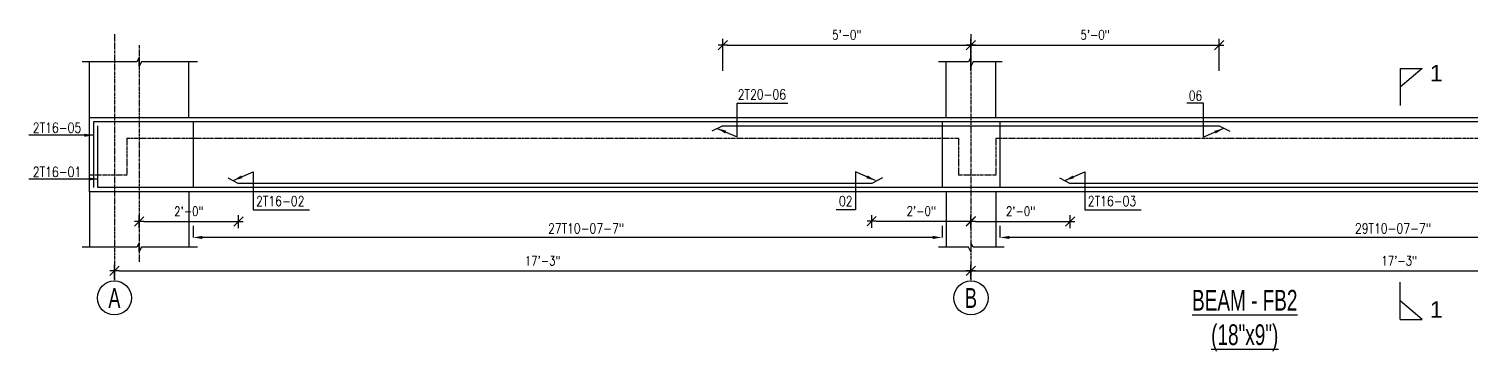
# Model space of a CAD drawing. Extents: x -95606 to 113309, y -42160 to -940.
# Drawn here: x -30872.4 to -30524.1, y -20953 to -20875 of the extents above; entities that cross this region are included whole.
import ezdxf
from ezdxf.enums import TextEntityAlignment as Align

# ---------------------------------------------------------------- set-up
doc = ezdxf.new("R2010")
doc.units = 0
doc.header["$LTSCALE"] = 0.02
doc.header["$MEASUREMENT"] = 0
doc.header["$PDMODE"] = 3
doc.header["$PDSIZE"] = -2
doc.linetypes.add('CENTER', pattern=[50.8, 31.75, -6.35, 6.35, -6.35])
doc.layers.get('0').update_dxf_attribs({"linetype": 'CONTINUOUS'})
doc.layers.get('DEFPOINTS').update_dxf_attribs({"linetype": 'CONTINUOUS'})
for name, color, linetype in [('A-2TEXT', 4, 'CONTINUOUS'), ('dimentions', 8, 'CONTINUOUS'), ('EXLINE', 33, 'CONTINUOUS'), ('GRID', 8, 'CENTER'), ('S-DIM', 7, 'CONTINUOUS'), ('S-RF', 5, 'CONTINUOUS'), ('S-SLB', 3, 'CONTINUOUS'), ('S-TXT', 2, 'CONTINUOUS'), ('S-VL', 2, 'CONTINUOUS'), ('SLAB', 3, 'CONTINUOUS')]:
    doc.layers.add(name, color=color, linetype=linetype)
doc.styles.add('ROMANS', font='romans.shx', dxfattribs={"width": 0.8})
doc.styles.add('STYLE2', font='arial.ttf', dxfattribs={"width": 0.8})
doc.dimstyles.new('DA24', dxfattribs={"dimscale": 24, "dimtxt": 0.1, "dimasz": 0.09375, "dimexe": 0, "dimexo": 0, "dimgap": 0.03125, "dimtad": 1, "dimdec": 0, "dimzin": 7, "dimdsep": 46, "dimlunit": 4, "dimtxsty": 'ROMANS', "dimcen": 0.09375, "dimclrd": 1, "dimclre": 1, "dimclrt": 2, "dimadec": 0, "dimazin": 0, "dimtfac": 0.03125, "dimtdec": 4, "dimtofl": 0, "dimtmove": 0, "dimatfit": 3, "dimfxl": 1, "dimfrac": 2, "dimtolj": 1, "dimtzin": 0, "dimarcsym": 0})
doc.dimstyles.new('TK24', dxfattribs={"dimscale": 24, "dimtxt": 0.09375, "dimasz": 0.046875, "dimexe": 0.0625, "dimexo": 0.015625, "dimgap": 0.046875, "dimtad": 1, "dimzin": 11, "dimdsep": 46, "dimlunit": 4, "dimtxsty": 'ROMANS', "dimblk1": 'TK1', "dimblk2": 'TK1', "dimsah": 1, "dimcen": 0.09375, "dimclrd": 1, "dimclre": 1, "dimclrt": 2, "dimadec": 0, "dimazin": 0, "dimtfac": 1, "dimtofl": 0, "dimtmove": 0, "dimatfit": 3, "dimldrblk": 'TK1', "dimfxl": 1, "dimfrac": 2, "dimtolj": 1, "dimtzin": 9, "dimarcsym": 0})

# ---------------------------------------------------------------- blocks, each defined once
blk = doc.blocks.new('TK1')
at = {"color": 4, "linetype": 'Continuous'}
blk.add_line((-1, -1), (1, 1), dxfattribs=at)
at = {"color": 1, "linetype": 'ByBlock'}
blk.add_line((-1, 0), (1, 0), dxfattribs=at)
blk = doc.blocks.new('*D1139')
at = {"layer": 'DEFPOINTS', "color": 0, "lineweight": -2, "transparency": 16777216}
for p in [(-30584.75, -20878.9), (-30644.75, -20885.53), (-30584.75, -20885.53)]:
    blk.add_point(p, dxfattribs=at)
at = {"layer": 'dimentions', "color": 1, "lineweight": -2, "transparency": 16777216}
for p, q in [((-30644.75, -20885.15), (-30644.75, -20877.4)), ((-30584.75, -20885.15), (-30584.75, -20877.4)), ((-30643.63, -20878.9), (-30585.88, -20878.9))]:
    blk.add_line(p, q, dxfattribs=at)
at = {"layer": 'dimentions', "color": 1, "lineweight": -2, "transparency": 16777216, "xscale": 1.125, "yscale": 1.125, "zscale": 1.125, "rotation": 180}
blk.add_blockref('TK1', (-30644.75, -20878.9), dxfattribs=at)
at = {"layer": 'dimentions', "color": 1, "lineweight": -2, "transparency": 16777216, "xscale": 1.125, "yscale": 1.125, "zscale": 1.125}
blk.add_blockref('TK1', (-30584.75, -20878.9), dxfattribs=at)
at = {"layer": 'dimentions', "color": 2, "transparency": 16777216, "insert": (-30614.75, -20876.43), "char_height": 2.25, "attachment_point": 5, "style": 'ROMANS'}
blk.add_mtext('\\A1;5\'-0"', dxfattribs=at)
blk = doc.blocks.new('*D1140')
at = {"layer": 'DEFPOINTS', "color": 0, "lineweight": -2, "transparency": 16777216}
for p in [(-30644.75, -20878.9), (-30704.75, -20885.53), (-30644.75, -20885.53)]:
    blk.add_point(p, dxfattribs=at)
at = {"layer": 'dimentions', "color": 1, "lineweight": -2, "transparency": 16777216}
for p, q in [((-30704.75, -20885.15), (-30704.75, -20877.4)), ((-30644.75, -20885.15), (-30644.75, -20877.4)), ((-30703.63, -20878.9), (-30645.88, -20878.9))]:
    blk.add_line(p, q, dxfattribs=at)
at = {"layer": 'dimentions', "color": 1, "lineweight": -2, "transparency": 16777216, "xscale": 1.125, "yscale": 1.125, "zscale": 1.125, "rotation": 180}
blk.add_blockref('TK1', (-30704.75, -20878.9), dxfattribs=at)
at = {"layer": 'dimentions', "color": 1, "lineweight": -2, "transparency": 16777216, "xscale": 1.125, "yscale": 1.125, "zscale": 1.125}
blk.add_blockref('TK1', (-30644.75, -20878.9), dxfattribs=at)
at = {"layer": 'dimentions', "color": 2, "transparency": 16777216, "insert": (-30674.75, -20876.43), "char_height": 2.25, "attachment_point": 5, "style": 'ROMANS'}
blk.add_mtext('\\A1;5\'-0"', dxfattribs=at)
blk = doc.blocks.new('*D1141')
at = {"layer": 'DEFPOINTS', "color": 0, "lineweight": -2, "transparency": 16777216}
for p in [(-30832.75, -20922.63), (-30651.75, -20922.63), (-30832.75, -20925.47)]:
    blk.add_point(p, dxfattribs=at)
at = {"layer": 'dimentions', "color": 1, "lineweight": -2, "transparency": 16777216}
for p, q in [((-30832.75, -20922.63), (-30832.75, -20925.47)), ((-30651.75, -20922.63), (-30651.75, -20925.47)), ((-30654, -20925.47), (-30830.5, -20925.47))]:
    blk.add_line(p, q, dxfattribs=at)
for points in [[(-30830.5, -20925.09), (-30830.5, -20925.84), (-30832.75, -20925.47)], [(-30654, -20925.09), (-30654, -20925.84), (-30651.75, -20925.47)]]:
    blk.add_solid(points, dxfattribs=at)
at = {"layer": 'dimentions', "color": 2, "transparency": 16777216, "insert": (-30737.75, -20923.29), "char_height": 2.4, "attachment_point": 5, "style": 'ROMANS'}
blk.add_mtext('\\A1;27T10-07-7"', dxfattribs=at)
blk = doc.blocks.new('*D1142')
at = {"layer": 'DEFPOINTS', "color": 0, "lineweight": -2, "transparency": 16777216}
for p in [(-30851.75, -20935.9), (-30644.75, -20933.57), (-30644.75, -20935.91)]:
    blk.add_point(p, dxfattribs=at)
at = {"layer": 'EXLINE', "color": 1, "lineweight": -2, "transparency": 16777216}
for p, q in [((-30851.75, -20935.53), (-30851.75, -20932.07)), ((-30644.75, -20935.53), (-30644.75, -20932.07)), ((-30850.63, -20933.57), (-30645.88, -20933.57))]:
    blk.add_line(p, q, dxfattribs=at)
at = {"layer": 'EXLINE', "color": 1, "lineweight": -2, "transparency": 16777216, "xscale": 1.125, "yscale": 1.125, "zscale": 1.125, "rotation": 180}
blk.add_blockref('TK1', (-30851.75, -20933.57), dxfattribs=at)
at = {"layer": 'EXLINE', "color": 1, "lineweight": -2, "transparency": 16777216, "xscale": 1.125, "yscale": 1.125, "zscale": 1.125}
blk.add_blockref('TK1', (-30644.75, -20933.57), dxfattribs=at)
at = {"layer": 'EXLINE', "color": 2, "transparency": 16777216, "insert": (-30748.25, -20931.1), "char_height": 2.25, "attachment_point": 5, "style": 'ROMANS'}
blk.add_mtext('\\A1;17\'-3"', dxfattribs=at)
blk = doc.blocks.new('*D1143')
at = {"layer": 'DEFPOINTS', "color": 0, "lineweight": -2, "transparency": 16777216}
for p in [(-30644.75, -20935.91), (-30437.75, -20933.57), (-30437.75, -20935.91)]:
    blk.add_point(p, dxfattribs=at)
at = {"layer": 'EXLINE', "color": 1, "lineweight": -2, "transparency": 16777216}
for p, q in [((-30644.75, -20935.53), (-30644.75, -20932.07)), ((-30437.75, -20935.53), (-30437.75, -20932.07)), ((-30643.63, -20933.57), (-30438.88, -20933.57))]:
    blk.add_line(p, q, dxfattribs=at)
at = {"layer": 'EXLINE', "color": 1, "lineweight": -2, "transparency": 16777216, "xscale": 1.125, "yscale": 1.125, "zscale": 1.125, "rotation": 180}
blk.add_blockref('TK1', (-30644.75, -20933.57), dxfattribs=at)
at = {"layer": 'EXLINE', "color": 1, "lineweight": -2, "transparency": 16777216, "xscale": 1.125, "yscale": 1.125, "zscale": 1.125}
blk.add_blockref('TK1', (-30437.75, -20933.57), dxfattribs=at)
at = {"layer": 'EXLINE', "color": 2, "transparency": 16777216, "insert": (-30541.25, -20931.1), "char_height": 2.25, "attachment_point": 5, "style": 'ROMANS'}
blk.add_mtext('\\A1;17\'-3"', dxfattribs=at)
blk = doc.blocks.new('*D1150')
at = {"layer": 'DEFPOINTS', "color": 0, "lineweight": -2, "transparency": 16777216}
for p in [(-30620.75, -20921.59), (-30644.75, -20923.56), (-30620.75, -20923.56)]:
    blk.add_point(p, dxfattribs=at)
at = {"layer": 'EXLINE', "color": 1, "lineweight": -2, "transparency": 16777216}
for p, q in [((-30644.75, -20923.18), (-30644.75, -20920.09)), ((-30643.63, -20921.59), (-30621.88, -20921.59)), ((-30620.75, -20923.18), (-30620.75, -20920.09))]:
    blk.add_line(p, q, dxfattribs=at)
at = {"layer": 'EXLINE', "color": 1, "lineweight": -2, "transparency": 16777216, "xscale": 1.125, "yscale": 1.125, "zscale": 1.125, "rotation": 180}
blk.add_blockref('TK1', (-30644.75, -20921.59), dxfattribs=at)
at = {"layer": 'EXLINE', "color": 1, "lineweight": -2, "transparency": 16777216, "xscale": 1.125, "yscale": 1.125, "zscale": 1.125}
blk.add_blockref('TK1', (-30620.75, -20921.59), dxfattribs=at)
at = {"layer": 'EXLINE', "color": 2, "transparency": 16777216, "insert": (-30632.75, -20919.13), "char_height": 2.25, "attachment_point": 5, "style": 'ROMANS'}
blk.add_mtext('\\A1;2\'-0"', dxfattribs=at)
blk = doc.blocks.new('*D1151')
at = {"layer": 'DEFPOINTS', "color": 0, "lineweight": -2, "transparency": 16777216}
for p in [(-30644.75, -20921.55), (-30668.75, -20923.51), (-30644.75, -20923.51)]:
    blk.add_point(p, dxfattribs=at)
at = {"layer": 'EXLINE', "color": 1, "lineweight": -2, "transparency": 16777216}
for p, q in [((-30668.75, -20923.14), (-30668.75, -20920.05)), ((-30667.63, -20921.55), (-30645.88, -20921.55)), ((-30644.75, -20923.14), (-30644.75, -20920.05))]:
    blk.add_line(p, q, dxfattribs=at)
at = {"layer": 'EXLINE', "color": 1, "lineweight": -2, "transparency": 16777216, "xscale": 1.125, "yscale": 1.125, "zscale": 1.125, "rotation": 180}
blk.add_blockref('TK1', (-30668.75, -20921.55), dxfattribs=at)
at = {"layer": 'EXLINE', "color": 1, "lineweight": -2, "transparency": 16777216, "xscale": 1.125, "yscale": 1.125, "zscale": 1.125}
blk.add_blockref('TK1', (-30644.75, -20921.55), dxfattribs=at)
at = {"layer": 'EXLINE', "color": 2, "transparency": 16777216, "insert": (-30656.75, -20919.08), "char_height": 2.25, "attachment_point": 5, "style": 'ROMANS'}
blk.add_mtext('\\A1;2\'-0"', dxfattribs=at)
blk = doc.blocks.new('*D1152')
at = {"layer": 'DEFPOINTS', "color": 0, "lineweight": -2, "transparency": 16777216}
for p in [(-30821.75, -20921.59), (-30845.75, -20923.56), (-30821.75, -20923.56)]:
    blk.add_point(p, dxfattribs=at)
at = {"layer": 'EXLINE', "color": 1, "lineweight": -2, "transparency": 16777216}
for p, q in [((-30845.75, -20923.18), (-30845.75, -20920.09)), ((-30844.63, -20921.59), (-30822.88, -20921.59)), ((-30821.75, -20923.18), (-30821.75, -20920.09))]:
    blk.add_line(p, q, dxfattribs=at)
at = {"layer": 'EXLINE', "color": 1, "lineweight": -2, "transparency": 16777216, "xscale": 1.125, "yscale": 1.125, "zscale": 1.125, "rotation": 180}
blk.add_blockref('TK1', (-30845.75, -20921.59), dxfattribs=at)
at = {"layer": 'EXLINE', "color": 1, "lineweight": -2, "transparency": 16777216, "xscale": 1.125, "yscale": 1.125, "zscale": 1.125}
blk.add_blockref('TK1', (-30821.75, -20921.59), dxfattribs=at)
at = {"layer": 'EXLINE', "color": 2, "transparency": 16777216, "insert": (-30833.75, -20919.13), "char_height": 2.25, "attachment_point": 5, "style": 'ROMANS'}
blk.add_mtext('\\A1;2\'-0"', dxfattribs=at)
blk = doc.blocks.new('*D1153')
at = {"layer": 'DEFPOINTS', "color": 0, "lineweight": -2, "transparency": 16777216}
for p in [(-30637.75, -20922.63), (-30444.75, -20922.63), (-30637.75, -20925.47)]:
    blk.add_point(p, dxfattribs=at)
at = {"layer": 'dimentions', "color": 1, "lineweight": -2, "transparency": 16777216}
for p, q in [((-30637.75, -20922.63), (-30637.75, -20925.47)), ((-30444.75, -20922.63), (-30444.75, -20925.47)), ((-30447, -20925.47), (-30635.5, -20925.47))]:
    blk.add_line(p, q, dxfattribs=at)
for points in [[(-30635.5, -20925.09), (-30635.5, -20925.84), (-30637.75, -20925.47)], [(-30447, -20925.09), (-30447, -20925.84), (-30444.75, -20925.47)]]:
    blk.add_solid(points, dxfattribs=at)
at = {"layer": 'dimentions', "color": 2, "transparency": 16777216, "insert": (-30542.75, -20923.29), "char_height": 2.4, "attachment_point": 5, "style": 'ROMANS'}
blk.add_mtext('\\A1;29T10-07-7"', dxfattribs=at)

msp = doc.modelspace()

# ---------------------------------------------------------------- linework, layer by layer
at = {"color": 1, "linetype": 'Continuous'}
for centre in [(-30851.75, -20940.113), (-30644.75, -20940.113)]:
    msp.add_circle(centre, 4.121, dxfattribs=at)
at = {"layer": 'GRID'}
for p, q in [((-30851.75, -20876.236), (-30851.75, -20935.992)), ((-30644.75, -20876.236), (-30644.75, -20935.992)), ((-30845.75, -20878.928), (-30845.75, -20931.35))]:
    msp.add_line(p, q, dxfattribs=at)
at = {"layer": 'S-DIM', "color": 1}
for points in [[(-30831.632, -20882.982), (-30845.222, -20882.982), (-30845.75, -20884.033), (-30845.75, -20881.91), (-30846.307, -20882.981), (-30859.562, -20882.981)], [(-30637.212, -20882.982), (-30644.225, -20882.982), (-30644.753, -20884.033), (-30644.753, -20881.91), (-30645.31, -20882.981), (-30652.609, -20882.981)], [(-30831.632, -20927.844), (-30845.222, -20927.844), (-30845.75, -20928.894), (-30845.75, -20926.772), (-30846.307, -20927.842), (-30859.562, -20927.842)], [(-30636.725, -20927.844), (-30644.225, -20927.844), (-30644.753, -20926.793), (-30644.753, -20928.916), (-30645.31, -20927.845), (-30652.609, -20927.845)]]:
    msp.add_lwpolyline(points, dxfattribs=at)
at = {"layer": 'S-RF'}
for p, q in [((-30541.055, -20884.599), (-30541.055, -20893.56)), ((-30541.055, -20884.599), (-30535.712, -20884.599)), ((-30535.712, -20884.599), (-30541.055, -20889.079)), ((-30856.75, -20897.413), (-30225.75, -20897.413)), ((-30856.75, -20913.413), (-30856.75, -20897.413)), ((-30855.75, -20913.413), (-30855.75, -20898.413)), ((-30704.75, -20898.413), (-30707.338, -20899.775)), ((-30704.75, -20898.413), (-30584.75, -20898.413)), ((-30584.75, -20898.413), (-30582.164, -20899.777)), ((-30824.338, -20911.05), (-30821.75, -20912.413)), ((-30668.75, -20912.413), (-30821.75, -20912.413)), ((-30666.163, -20911.05), (-30668.75, -20912.413)), ((-30623.338, -20911.05), (-30620.75, -20912.413)), ((-30461.75, -20912.413), (-30620.75, -20912.413)), ((-30226.75, -20913.413), (-30855.75, -20913.413)), ((-30541.055, -20945.289), (-30541.055, -20936.328)), ((-30535.712, -20945.289), (-30541.055, -20940.808)), ((-30541.055, -20945.289), (-30535.712, -20945.289))]:
    msp.add_line(p, q, dxfattribs=at)
at = {"layer": 'S-SLB', "color": 106}
for p, q in [((-30832.75, -20897.413), (-30832.75, -20913.413)), ((-30651.75, -20897.413), (-30651.75, -20913.413)), ((-30637.75, -20897.413), (-30637.75, -20913.413))]:
    msp.add_line(p, q, dxfattribs=at)
at = {"layer": 'S-SLB'}
msp.add_lwpolyline([(-30857.75, -20896.413), (-30224.75, -20896.413), (-30224.75, -20914.413), (-30857.75, -20914.413)], close=True, dxfattribs=at)
at = {"layer": 'S-VL'}
for p, q in [((-30857.75, -20896.413), (-30857.75, -20882.982)), ((-30833.75, -20896.413), (-30833.75, -20882.982)), ((-30650.75, -20896.413), (-30650.75, -20882.982)), ((-30638.75, -20896.413), (-30638.75, -20882.982)), ((-30857.75, -20914.413), (-30857.75, -20927.844)), ((-30833.75, -20914.413), (-30833.75, -20927.844)), ((-30650.75, -20914.413), (-30650.75, -20927.844)), ((-30638.75, -20914.413), (-30638.75, -20927.844))]:
    msp.add_line(p, q, dxfattribs=at)
at = {"layer": 'SLAB', "color": 2, "linetype": 'CENTER', "lineweight": -2}
for p, q in [((-30848.75, -20901.413), (-30848.75, -20910.413)), ((-30848.75, -20901.413), (-30647.75, -20901.413)), ((-30647.75, -20901.413), (-30647.75, -20910.413)), ((-30638.75, -20901.413), (-30638.75, -20910.413)), ((-30638.75, -20901.413), (-30443.75, -20901.413)), ((-30848.75, -20910.413), (-30857.75, -20910.413)), ((-30638.75, -20910.413), (-30647.75, -20910.413))]:
    msp.add_line(p, q, dxfattribs=at)

# ---------------------------------------------------------------- texts
at = {"layer": 'A-2TEXT', "linetype": 'Continuous', "style": 'STYLE2', "width": 0.65}
for tag, p in [('A', (-30851.75, -20940.113)), ('B', (-30644.75, -20940.113))]:
    msp.add_attdef(tag, text='', height=4.8, dxfattribs=at).set_placement(p, align=Align.MIDDLE)
at = {"layer": 'S-DIM', "color": 2, "char_height": 2.4, "style": 'ROMANS'}
for s, insert, attachment_point in [('2T20-06', (-30701.119, -20890.857), 4), ('06', (-30592.146, -20891.153), 4), ('2T16-05', (-30859.774, -20898.907), 6), ('2T16-01', (-30859.774, -20909.595), 6), ('2T16-02', (-30817.504, -20916.66), 4), ('02', (-30673.364, -20916.66), 6), ('2T16-03', (-30616.504, -20916.66), 4)]:
    msp.add_mtext(s, dxfattribs=dict(at, insert=insert, attachment_point=attachment_point))
at = {"layer": 'S-TXT', "color": 2, "style": 'STYLE2'}
for p in [(-30533.878, -20887.685), (-30533.878, -20944.918)]:
    msp.add_text('1', height=4, dxfattribs=at).set_placement(p)
at = {"layer": 'S-TXT', "color": 2, "insert": (-30578.592, -20938.163), "char_height": 5, "width": 46.23938, "attachment_point": 2, "style": 'STYLE2'}
msp.add_mtext('{\\fSwis721 Cn BT|b0|i0|c0|p34;\\LBEAM - FB2\\P(18"x9")}', dxfattribs=at)

# ---------------------------------------------------------------- dimensions: what is measured, and where the dimension line sits
at = {"layer": 'dimentions'}
for base, p1, p2, picture, middle in [((-30644.75, -20878.897), (-30704.75, -20885.529), (-30644.75, -20885.529), '*D1140', (-30674.75, -20876.433)), ((-30584.75, -20878.897), (-30644.75, -20885.529), (-30584.75, -20885.529), '*D1139', (-30614.75, -20876.433))]:
    dim = msp.add_linear_dim(base=base, p1=p1, p2=p2, dimstyle='TK24', dxfattribs=at)
    dim.commit()
    dim.dimension.update_dxf_attribs({"geometry": picture, "text_midpoint": middle})
for base, p1, p2, text, picture, middle in [((-30832.75, -20925.466), (-30651.75, -20922.628), (-30832.75, -20922.628), '27T10-07-7"', '*D1141', (-30737.75, -20925.466)), ((-30637.75, -20925.466), (-30444.75, -20922.628), (-30637.75, -20922.628), '29T10-07-7"', '*D1153', (-30542.75, -20925.466))]:
    dim = msp.add_linear_dim(base=base, p1=p1, p2=p2, angle=180, text=text, dimstyle='DA24', dxfattribs=at)
    dim.commit()
    dim.dimension.update_dxf_attribs({"geometry": picture, "text_midpoint": middle, "dimtype": 160})
at = {"layer": 'EXLINE'}
for base, p1, p2, picture, middle in [((-30821.75, -20921.592), (-30845.75, -20923.558), (-30821.75, -20923.558), '*D1152', (-30833.75, -20919.128)), ((-30644.75, -20921.546), (-30668.75, -20923.512), (-30644.75, -20923.512), '*D1151', (-30656.75, -20919.082)), ((-30620.75, -20921.592), (-30644.75, -20923.558), (-30620.75, -20923.558), '*D1150', (-30632.75, -20919.128)), ((-30644.75, -20933.566), (-30851.75, -20935.905), (-30644.75, -20935.907), '*D1142', (-30748.25, -20931.101)), ((-30437.75, -20933.566), (-30644.75, -20935.907), (-30437.75, -20935.907), '*D1143', (-30541.25, -20931.101))]:
    dim = msp.add_linear_dim(base=base, p1=p1, p2=p2, dimstyle='TK24', dxfattribs=at)
    dim.commit()
    dim.dimension.update_dxf_attribs({"geometry": picture, "text_midpoint": middle})

# ---------------------------------------------------------------- leaders
at = {"layer": 'dimentions'}
for points in [[(-30706.08, -20899.059), (-30701.268, -20901.15), (-30701.268, -20892.949), (-30689.048, -20892.949)], [(-30583.728, -20899.092), (-30588.54, -20901.183), (-30588.54, -20892.982), (-30592.607, -20892.982)], [(-30823.057, -20911.698), (-30818.246, -20909.607), (-30818.226, -20918.753), (-30804.622, -20918.753)], [(-30667.811, -20911.698), (-30672.622, -20909.607), (-30672.642, -20918.753), (-30677.321, -20918.753)], [(-30622.057, -20911.698), (-30617.246, -20909.607), (-30617.226, -20918.753), (-30603.622, -20918.753)]]:
    msp.add_leader(points, dimstyle='DA24', override={"dimgap": 0.03125, "dimtad": 0}, dxfattribs=at)
for points in [[(-30856.778, -20900.73), (-30872.427, -20900.73)], [(-30855.75, -20911.318), (-30872.427, -20911.318)]]:
    msp.add_leader(points, dimstyle='DA24', dxfattribs=at)

doc.saveas('drawing.dxf')
